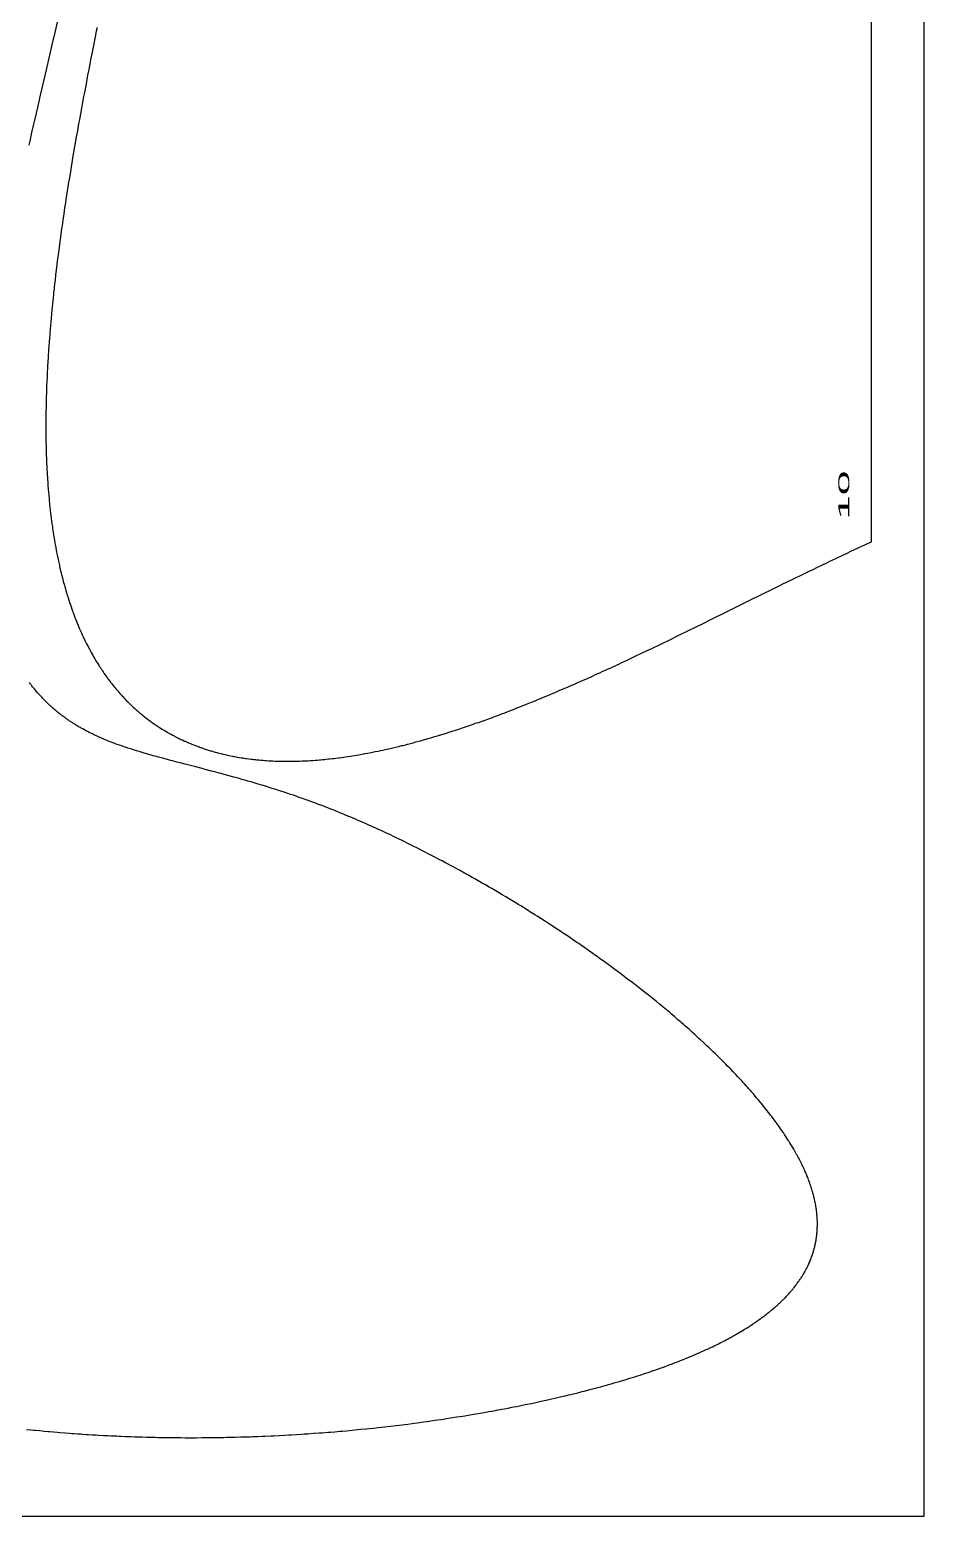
# Model space of a CAD drawing. Header units: metres. Extents: x 392 to 517, y -2 to 248.
# Drawn here: x 476.7 to 517.3, y -2.4 to 65.1 of the extents above; entities that cross this region are included whole.
import ezdxf

# ---------------------------------------------------------------- set-up
doc = ezdxf.new("R2010")
doc.units = ezdxf.units.M
doc.header["$MEASUREMENT"] = 0
doc.layers.add('1', color=7, linetype='Continuous', lineweight=0)
doc.styles.add('Style-ENGINEERING', font='ENGINEERING.shx')

msp = doc.modelspace()

# ---------------------------------------------------------------- linework, layer by layer
at = {"flags": 128}
for points in [[(517.347254, -2.443354), (517.347254, 247.556646), (392.347254, 247.556646), (392.347254, -2.443354), (517.347254, -2.443354)], [(479.792385, 65.161008), (479.757692, 64.988962), (479.705868, 64.730852), (479.628632, 64.343592), (479.552022, 63.956213), (479.51396, 63.762476), (479.446711, 63.417976), (479.413292, 63.245686), (479.363427, 62.987202), (479.289244, 62.599357), (479.215826, 62.211366), (479.179414, 62.017314), (479.115186, 61.672235), (479.083321, 61.499648), (479.035844, 61.240706), (478.988762, 60.981689), (478.965372, 60.852151), (478.918901, 60.593017), (478.895823, 60.463419), (478.861407, 60.268985), (478.800831, 59.923207), (478.770843, 59.75026), (478.726247, 59.490767), (478.682126, 59.231183), (478.660247, 59.101355), (478.616863, 58.84163), (478.595361, 58.711731), (478.563348, 58.516836), (478.521125, 58.256888), (478.500214, 58.126876), (478.469105, 57.931808), (478.423031, 57.639094), (478.377684, 57.34624), (478.35529, 57.19976), (478.320288, 56.968211), (478.302969, 56.852402), (478.27722, 56.678643), (478.239126, 56.417905), (478.20168, 56.157043), (478.183206, 56.026564), (478.146766, 55.765509), (478.128804, 55.634932), (478.102189, 55.439004), (478.067327, 55.177647), (478.050169, 55.046916), (478.024779, 54.850753), (477.999813, 54.654509), (477.987492, 54.556357), (477.96407, 54.367263), (477.952514, 54.272686), (477.935374, 54.130784), (477.910111, 53.917846), (477.885394, 53.704802), (477.873243, 53.598241), (477.849365, 53.385036), (477.83764, 53.278392), (477.820325, 53.118375), (477.814408, 53.062969), (477.792185, 52.851365), (477.7813, 52.745558), (477.765257, 52.586841), (477.741848, 52.348752), (477.719239, 52.110647), (477.708241, 51.991588), (477.686868, 51.753456), (477.676497, 51.634384), (477.661341, 51.455767), (477.646951, 51.280562), (477.639934, 51.192956), (477.639934, 51.192956), (477.629635, 51.061541), (477.614701, 50.864409), (477.600396, 50.667264), (477.593483, 50.568686), (477.581593, 50.393429), (477.575842, 50.305796), (477.567461, 50.174341), (477.555451, 49.977148), (477.544124, 49.77994), (477.538721, 49.681331), (477.529551, 49.506016), (477.525178, 49.418354), (477.518885, 49.286856), (477.510057, 49.089596), (477.501975, 48.89232), (477.498218, 48.793676), (477.492013, 48.618299), (477.489141, 48.530605), (477.485126, 48.399059), (477.479772, 48.201726), (477.475232, 48.004376), (477.473273, 47.905694), (477.470309, 47.730249), (477.46908, 47.642521), (477.467557, 47.510923), (477.466004, 47.31351), (477.465464, 47.181891), (477.465345, 47.116078), (477.465357, 47.017355), (477.465948, 46.841835), (477.466521, 46.75407), (477.467733, 46.622414), (477.469374, 46.490749), (477.470357, 46.424913), (477.472651, 46.293235), (477.473965, 46.227392), (477.476145, 46.128623), (477.48065, 45.953021), (477.483209, 45.865214), (477.487436, 45.733495), (477.492137, 45.601766), (477.494667, 45.535897), (477.500092, 45.404153), (477.502988, 45.338277), (477.507564, 45.239458), (477.516398, 45.063766), (477.521155, 44.975912), (477.528723, 44.844123), (477.536816, 44.712323), (477.541063, 44.646419), (477.549962, 44.514602), (477.554616, 44.448689), (477.561857, 44.349815), (477.571566, 44.223467), (477.576616, 44.160288), (477.584437, 44.065515), (477.596731, 43.923342), (477.609712, 43.781153), (477.616464, 43.710052), (477.619153, 43.68223), (477.632267, 43.550401), (477.63905, 43.484533), (477.64951, 43.38579), (477.665851, 43.23781), (477.682983, 43.089992), (477.691851, 43.016146), (477.706277, 42.899535), (477.713683, 42.84127), (477.725034, 42.753922), (477.742612, 42.623015), (477.760863, 42.492246), (477.770243, 42.426914), (477.789521, 42.296358), (477.79942, 42.231133), (477.8146, 42.133365), (477.833108, 42.017598), (477.842575, 41.959759), (477.857046, 41.873055), (477.879365, 41.743127), (477.902431, 41.613353), (477.914248, 41.548525), (477.938458, 41.418987), (477.950853, 41.354278), (477.969814, 41.257291), (477.992865, 41.142462), (478.004629, 41.085097), (478.022575, 40.999112), (478.050182, 40.870276), (478.078625, 40.741613), (478.093165, 40.677347), (478.122891, 40.548949), (478.138081, 40.484818), (478.16128, 40.388706), (478.182321, 40.30336), (478.192993, 40.260718), (478.209189, 40.196794), (478.233915, 40.100998), (478.259164, 40.00531), (478.271987, 39.957507), (478.295114, 39.872592), (478.306838, 39.830167), (478.324625, 39.766572), (478.351765, 39.671275), (478.379464, 39.576093), (478.393524, 39.528546), (478.422074, 39.433541), (478.436566, 39.386083), (478.458577, 39.314952), (478.492217, 39.208385), (478.526618, 39.101975), (478.544107, 39.048829), (478.579672, 38.942658), (478.597751, 38.889633), (478.625245, 38.810172), (478.629871, 38.796938), (478.659794, 38.712264), (478.674933, 38.67002), (478.697867, 38.606772), (478.732778, 38.512165), (478.768305, 38.41788), (478.786303, 38.37086), (478.82277, 38.277066), (478.841241, 38.230293), (478.869247, 38.16029), (478.907152, 38.067247), (478.926348, 38.020852), (478.955449, 37.951421), (478.984921, 37.882183), (478.999797, 37.847637), (479.034942, 37.767063), (479.052708, 37.726878), (479.079602, 37.666727), (479.120496, 37.576791), (479.162063, 37.487205), (479.183101, 37.442545), (479.220923, 37.36337), (479.240039, 37.323889), (479.26897, 37.264802), (479.31295, 37.176476), (479.357638, 37.088521), (479.38025, 37.044683), (479.420895, 36.966981), (479.441433, 36.928243), (479.472512, 36.870277), (479.519746, 36.783651), (479.567728, 36.697415), (479.592002, 36.654445), (479.635627, 36.578299), (479.657667, 36.540345), (479.691014, 36.483564), (479.741687, 36.398734), (479.793151, 36.314316), (479.819183, 36.272264), (479.865961, 36.197764), (479.889591, 36.160641), (479.925341, 36.105114), (479.961458, 36.04978), (479.979656, 36.022185), (480.016332, 35.967142), (480.034811, 35.939694), (480.062707, 35.898615), (480.100234, 35.844017), (480.119141, 35.816793), (480.147683, 35.776051), (480.190907, 35.715153), (480.234628, 35.654514), (480.256676, 35.624293), (480.301152, 35.564049), (480.323581, 35.534027), (480.357464, 35.489118), (480.365979, 35.477917), (480.410309, 35.420135), (480.432617, 35.391394), (480.466255, 35.34847), (480.517115, 35.28451), (480.568457, 35.221062), (480.59431, 35.189529), (480.646379, 35.12685), (480.672597, 35.095704), (480.712152, 35.049227), (480.765321, 34.98771), (480.792089, 34.957146), (480.832472, 34.911544), (480.873132, 34.866236), (480.893567, 34.843692), (480.946428, 34.786064), (480.973032, 34.757433), (481.013155, 34.714715), (481.073829, 34.651157), (481.135093, 34.588222), (481.165946, 34.556989), (481.228098, 34.494993), (481.259397, 34.464231), (481.306625, 34.418384), (481.370119, 34.357807), (481.402091, 34.327757), (481.450331, 34.28298), (481.498911, 34.238562), (481.498911, 34.238562), (481.523328, 34.216488), (481.588858, 34.158064), (481.621851, 34.129093), (481.671626, 34.085939), (481.721745, 34.043149), (481.746934, 34.021891), (481.797571, 33.979649), (481.823019, 33.958665), (481.861355, 33.927361), (481.917074, 33.882511), (481.945087, 33.860248), (481.987299, 33.827057), (482.051052, 33.77773), (482.115328, 33.728957), (482.147662, 33.704778), (482.212726, 33.656838), (482.245456, 33.633078), (482.294799, 33.597699), (482.361055, 33.551019), (482.394382, 33.52789), (482.444623, 33.493461), (482.495166, 33.459351), (482.52055, 33.442415), (482.526419, 33.438519), (482.574762, 33.406681), (482.60708, 33.385656), (482.671929, 33.344085), (482.704459, 33.323538), (482.769731, 33.28292), (482.835282, 33.242933), (482.879138, 33.216623), (482.908444, 33.199238), (482.967221, 33.164836), (482.995893, 33.148278), (483.053393, 33.115508), (483.111097, 33.0832), (483.149681, 33.061916), (483.227118, 33.019959), (483.285432, 32.989022), (483.324421, 32.96865), (483.402665, 32.928507), (483.44192, 32.908736), (483.520696, 32.86979), (483.599825, 32.831636), (483.652771, 32.806637), (483.688155, 32.790166), (483.759129, 32.757685), (483.789153, 32.744167), (483.849346, 32.717458), (483.909733, 32.691184), (483.950098, 32.673909), (484.031084, 32.639934), (484.092047, 32.614955), (484.132794, 32.59854), (484.214542, 32.566279), (484.255542, 32.550432), (484.337792, 32.519302), (484.420376, 32.488921), (484.475615, 32.469081), (484.512523, 32.456037), (484.586534, 32.430388), (484.658496, 32.406089), (484.706606, 32.390193), (484.738738, 32.379729), (484.803146, 32.359122), (484.851576, 32.343946), (484.883922, 32.333962), (484.948754, 32.314311), (484.981241, 32.304644), (485.046354, 32.285626), (485.111655, 32.267028), (485.155291, 32.254862), (485.242811, 32.231085), (485.256402, 32.227466), (485.35008, 32.203061), (485.412576, 32.187293), (485.45426, 32.177002), (485.537674, 32.156945), (485.600275, 32.142358), (485.642028, 32.132849), (485.72558, 32.114342), (485.767378, 32.105342), (485.85102, 32.087844), (485.93472, 32.071008), (485.990553, 32.060147), (486.027788, 32.053067), (486.102294, 32.039288), (486.150987, 32.030559), (486.24843, 32.01374), (486.345948, 31.997763), (486.411001, 31.987573), (486.454388, 31.980983), (486.541204, 31.968288), (486.590064, 31.961428), (486.687835, 31.948309), (486.785678, 31.935982), (486.850944, 31.928199), (486.894473, 31.923202), (486.98157, 31.913664), (487.030585, 31.908564), (487.128667, 31.89893), (487.226814, 31.890043), (487.292283, 31.884529), (487.335945, 31.881034), (487.423306, 31.874474), (487.472469, 31.871035), (487.570843, 31.864691), (487.66928, 31.859053), (487.734938, 31.855682), (487.778726, 31.853606), (487.866338, 31.849861), (487.964958, 31.846291), (488.030738, 31.844284), (488.074606, 31.843112), (488.162377, 31.84116), (488.228236, 31.840037), (488.272156, 31.83945), (488.36003, 31.83866), (488.403984, 31.838455), (488.491926, 31.838425), (488.579912, 31.838894), (488.638593, 31.839482), (488.756015, 31.841311), (488.822614, 31.842731), (488.867027, 31.84383), (488.955886, 31.846392), (489.000331, 31.847853), (489.089254, 31.851135), (489.17822, 31.85489), (489.237553, 31.857655), (489.356276, 31.863804), (489.370258, 31.864582), (489.475824, 31.870816), (489.546124, 31.875319), (489.592958, 31.878474), (489.686544, 31.885145), (489.756664, 31.890462), (489.803378, 31.894154), (489.896729, 31.901889), (489.943366, 31.90593), (490.036564, 31.914356), (490.129662, 31.923233), (490.191673, 31.929399), (490.315565, 31.942316), (490.36471, 31.947659), (490.462921, 31.958703), (490.561027, 31.970222), (490.626374, 31.97816), (490.756931, 31.994653), (490.805844, 32.001046), (490.903595, 32.014169), (491.001248, 32.027737), (491.066296, 32.037025), (491.196265, 32.056178), (491.293632, 32.07104), (491.358492, 32.081181), (491.488089, 32.102016), (491.552827, 32.112707), (491.682184, 32.134627), (491.811384, 32.157255), (491.897433, 32.172726), (491.954761, 32.18321), (492.069328, 32.204579), (492.165903, 32.223021), (492.230241, 32.235522), (492.358808, 32.261014), (492.423038, 32.274002), (492.551392, 32.300457), (492.679608, 32.327538), (492.765009, 32.345936), (492.82191, 32.358352), (492.935632, 32.383542), (493.031504, 32.405162), (493.095379, 32.41976), (493.22303, 32.449391), (493.286808, 32.464423), (493.41427, 32.494912), (493.541609, 32.525962), (493.626433, 32.546968), (493.682953, 32.561107), (493.795922, 32.589704), (493.891167, 32.61416), (493.954627, 32.630629), (494.081461, 32.663957), (494.144836, 32.680814), (494.2715, 32.714909), (494.398054, 32.749506), (494.482362, 32.772846), (494.650836, 32.820173), (494.745519, 32.847169), (494.808609, 32.865314), (494.934711, 32.901954), (494.997723, 32.920448), (495.123673, 32.957777), (495.249522, 32.995558), (495.333367, 33.020992), (495.500928, 33.072444), (495.653942, 33.120143), (495.653942, 33.120143), (495.755874, 33.152292), (495.823794, 33.173877), (495.959555, 33.217413), (496.061306, 33.250378), (496.129107, 33.272503), (496.264632, 33.317105), (496.332356, 33.339579), (496.467729, 33.384869), (496.603002, 33.430609), (496.69313, 33.461349), (496.873256, 33.523409), (496.899546, 33.532535), (497.025066, 33.576349), (497.108664, 33.605747), (497.275668, 33.664992), (497.359074, 33.694834), (497.525701, 33.754953), (497.692082, 33.815639), (497.802869, 33.856406), (497.876669, 33.88372), (498.024131, 33.938666), (498.116631, 33.973382), (498.30142, 34.043303), (498.485934, 34.113863), (498.608794, 34.16125), (498.690634, 34.192994), (498.854162, 34.256839), (498.946056, 34.292959), (499.129657, 34.365637), (499.313011, 34.438888), (499.435112, 34.488034), (499.516454, 34.520934), (499.679, 34.587057), (499.770352, 34.624436), (499.952886, 34.699587), (500.135199, 34.775253), (500.256621, 34.825975), (500.337516, 34.859912), (500.499182, 34.928074), (500.590048, 34.966581), (500.771628, 35.043947), (500.953011, 35.121771), (501.073825, 35.173903), (501.315203, 35.278749), (501.496022, 35.357879), (501.616469, 35.410862), (501.857132, 35.517367), (501.97735, 35.570881), (502.217567, 35.67842), (502.457501, 35.786615), (502.617304, 35.859098), (502.723775, 35.907572), (502.936562, 36.004876), (503.115947, 36.087334), (503.235461, 36.142482), (503.474312, 36.253189), (503.593651, 36.308742), (503.832166, 36.420231), (504.070468, 36.53221), (504.229224, 36.607124), (504.546479, 36.757547), (504.702509, 36.83186), (505.014346, 36.981002), (505.325906, 37.130787), (505.53347, 37.230975), (505.671786, 37.297905), (505.948285, 37.432074), (506.048227, 37.480687), (506.236946, 37.572638), (506.61416, 37.757001), (506.991113, 37.941899), (507.242292, 38.065417), (507.744417, 38.312935), (508.275834, 38.575514), (509.338405, 39.101216), (510.046982, 39.451281), (510.401433, 39.625977), (510.75604, 39.800355), (510.933412, 39.887403), (511.288313, 40.061172), (511.465851, 40.147878), (511.732278, 40.27769), (512.087757, 40.450272), (512.265609, 40.536331), (512.532538, 40.665109), (512.888744, 40.836196), (513.066984, 40.921458), (513.334522, 41.048983), (513.651896, 41.199522), (513.810707, 41.274538), (514.049082, 41.386735), (514.287653, 41.498527), (514.407014, 41.554267), (514.645892, 41.665429), (514.76541, 41.720847), (514.944788, 41.803767), (514.93824, 125.144172)], [(476.708305, 59.811444), (476.751091, 60.001348), (476.836966, 60.381098), (476.923206, 60.760778), (476.980881, 61.013863), (477.096602, 61.519962), (477.227271, 62.089231), (477.314602, 62.468702), (477.489599, 63.227579), (477.752347, 64.365846), (477.883561, 64.93501), (478.079839, 65.78886)], [(476.587349, 1.503208), (476.781918, 1.483438), (476.911629, 1.470566), (476.998103, 1.46212), (477.171049, 1.445556), (477.300758, 1.433417), (477.38723, 1.42546), (477.560172, 1.409869), (477.646642, 1.402235), (477.819582, 1.38729), (477.99252, 1.372773), (478.107812, 1.363332), (478.338392, 1.345017), (478.532942, 1.33015), (478.66264, 1.320536), (478.749105, 1.314258), (478.922035, 1.302018), (479.051731, 1.293113), (479.138194, 1.287308), (479.31112, 1.27601), (479.397582, 1.270517), (479.570505, 1.259844), (479.743427, 1.249585), (479.858707, 1.242976), (480.089265, 1.230307), (480.283797, 1.220187), (480.413483, 1.213728), (480.49994, 1.20955), (480.672853, 1.2015), (480.802537, 1.19573), (480.888992, 1.19201), (481.061902, 1.184876), (481.148356, 1.18146), (481.321263, 1.174933), (481.494169, 1.168809), (481.609438, 1.16495), (481.839975, 1.157768), (482.034488, 1.152262), (482.164163, 1.148872), (482.423509, 1.142766), (482.553181, 1.140048), (482.812522, 1.135282), (483.07186, 1.131407), (483.24475, 1.129317), (483.360009, 1.128143), (483.590525, 1.126317), (483.785021, 1.12532), (483.914684, 1.12493), (484.174007, 1.12481), (484.303667, 1.125079), (484.562985, 1.126275), (484.8223, 1.128345), (484.995175, 1.13021), (485.110424, 1.131669), (485.340919, 1.135102), (485.535398, 1.138532), (485.665049, 1.14109), (485.92435, 1.146857), (486.053998, 1.150065), (486.313294, 1.15713), (486.572586, 1.16506), (486.745445, 1.170826), (486.860684, 1.174882), (487.091159, 1.183507), (487.285621, 1.191312), (487.415261, 1.196785), (487.674539, 1.208376), (487.804176, 1.214494), (488.063449, 1.227375), (488.322718, 1.241116), (488.495563, 1.250754), (488.610791, 1.257392), (488.841247, 1.271176), (489.0717, 1.28564), (489.186925, 1.293126), (489.359762, 1.304675), (489.619015, 1.322715), (489.878264, 1.341616), (490.007887, 1.351391), (490.267132, 1.371587), (490.396753, 1.382008), (490.591182, 1.398046), (490.821615, 1.417684), (490.93683, 1.42776), (491.109652, 1.443196), (491.368882, 1.467073), (491.628109, 1.491822), (491.757721, 1.504525), (492.016942, 1.530585), (492.146552, 1.543945), (492.340964, 1.564395), (492.571377, 1.589274), (492.686582, 1.601975), (492.859389, 1.621355), (493.118595, 1.651165), (493.377799, 1.681866), (493.507399, 1.697553), (493.766598, 1.7296), (493.896196, 1.745962), (494.090591, 1.770928), (494.320982, 1.801178), (494.436177, 1.816574), (494.608968, 1.840006), (494.781757, 1.863848), (494.868151, 1.875922), (495.040938, 1.900381), (495.127331, 1.912765), (495.256919, 1.931535), (495.429702, 1.956927), (495.516093, 1.96978), (495.645678, 1.989255), (495.840055, 2.018912), (496.034429, 2.049104), (496.131615, 2.064401), (496.277393, 2.087602), (496.496059, 2.122976), (496.714721, 2.159044), (496.824052, 2.17734), (496.878715, 2.186554), (497.087361, 2.222126), (497.191615, 2.240142), (497.347909, 2.267456), (497.582153, 2.309081), (497.81616, 2.351498), (497.933073, 2.373005), (498.166718, 2.416622), (498.28345, 2.438734), (498.458434, 2.472282), (498.629931, 2.505633), (498.71563, 2.522476), (498.844115, 2.547951), (499.036699, 2.586639), (499.229111, 2.625902), (499.229111, 2.625902), (499.325252, 2.645751), (499.49606, 2.6814), (499.581412, 2.699399), (499.709374, 2.726616), (499.901167, 2.767942), (500.092779, 2.809872), (500.188516, 2.831065), (500.358601, 2.869123), (500.443589, 2.888336), (500.571001, 2.917388), (500.76196, 2.961493), (500.952727, 3.006238), (501.048037, 3.028854), (501.217357, 3.069465), (501.301957, 3.089967), (501.428783, 3.120971), (501.618851, 3.168047), (501.808709, 3.215822), (501.903558, 3.239976), (502.072044, 3.283364), (502.156222, 3.305275), (502.282406, 3.338419), (502.471492, 3.388767), (502.660345, 3.439892), (502.754682, 3.465751), (502.922244, 3.51222), (503.005952, 3.535698), (503.131421, 3.571224), (503.319412, 3.625221), (503.444595, 3.661702), (503.507142, 3.680089), (503.600907, 3.707856), (503.767432, 3.757779), (503.850613, 3.783014), (503.975279, 3.821216), (504.099817, 3.859843), (504.162038, 3.879319), (504.286381, 3.9186), (504.348502, 3.938407), (504.44162, 3.968329), (504.606973, 4.022159), (504.689557, 4.049385), (504.813312, 4.090623), (504.936921, 4.132347), (504.99867, 4.153394), (505.122055, 4.195866), (505.18369, 4.217293), (505.27607, 4.249677), (505.399106, 4.293314), (505.460563, 4.315334), (505.552673, 4.348618), (505.690662, 4.399127), (505.813139, 4.444626), (505.874312, 4.467591), (505.96599, 4.502316), (506.103317, 4.555033), (506.22519, 4.602543), (506.286057, 4.626533), (506.377266, 4.662816), (506.513875, 4.717926), (506.635093, 4.76762), (506.695626, 4.792723), (506.786327, 4.830702), (506.876908, 4.869078), (506.922154, 4.888418), (507.042657, 4.940494), (507.102825, 4.966811), (507.19297, 5.006644), (507.282984, 5.046912), (507.327941, 5.067213), (507.447661, 5.121901), (507.507428, 5.149552), (507.596962, 5.191422), (507.686351, 5.233773), (507.730991, 5.255132), (507.810257, 5.293412), (507.849846, 5.312702), (507.909171, 5.341827), (507.998028, 5.385951), (508.086725, 5.43061), (508.131012, 5.453143), (508.226824, 5.502443), (508.274655, 5.527343), (508.346306, 5.565011), (508.41784, 5.603069), (508.453562, 5.622247), (508.524917, 5.660906), (508.560548, 5.680389), (508.613936, 5.709808), (508.626246, 5.71663), (508.713577, 5.765458), (508.757101, 5.790081), (508.82221, 5.827278), (508.919466, 5.88368), (508.995958, 5.928769), (509.034084, 5.951491), (509.091123, 5.985797), (509.176334, 6.037772), (509.261122, 6.090375), (509.303354, 6.116918), (509.378162, 6.164508), (509.415433, 6.1885), (509.471171, 6.224737), (509.554394, 6.279667), (509.637142, 6.335299), (509.678336, 6.363385), (509.751264, 6.413766), (509.78758, 6.439177), (509.841864, 6.477574), (509.895918, 6.516314), (509.922857, 6.535815), (509.976557, 6.575081), (510.003317, 6.594847), (510.043342, 6.624667), (510.096494, 6.664748), (510.122976, 6.684928), (510.162579, 6.715375), (510.221711, 6.761451), (510.280508, 6.808023), (510.30978, 6.831499), (510.368062, 6.878836), (510.397072, 6.9027), (510.440419, 6.938745), (510.499948, 6.989025), (510.529511, 7.014341), (510.573599, 7.052537), (510.617376, 7.091005), (510.639147, 7.110341), (510.68245, 7.149222), (510.703981, 7.168767), (510.736126, 7.198216), (510.779373, 7.238361), (510.800869, 7.258544), (510.832951, 7.288961), (510.880705, 7.334906), (510.92801, 7.381242), (510.951493, 7.404558), (510.998112, 7.451491), (511.021247, 7.47511), (511.055729, 7.51073), (511.09625, 7.553248), (511.116368, 7.574632), (511.146363, 7.606865), (511.190944, 7.655573), (511.235023, 7.704718), (511.256872, 7.729456), (511.300182, 7.779271), (511.32164, 7.804349), (511.353581, 7.842182), (511.391046, 7.887361), (511.409617, 7.910091), (511.437271, 7.944362), (511.478287, 7.996174), (511.518735, 8.04848), (511.538744, 8.074821), (511.578322, 8.127885), (511.597889, 8.15461), (511.626958, 8.194943), (511.665184, 8.249184), (511.684066, 8.276506), (511.712094, 8.317745), (511.739765, 8.359296), (511.753464, 8.38019), (511.782085, 8.424561), (511.79624, 8.446882), (511.817277, 8.480534), (511.848384, 8.5314), (511.878945, 8.582739), (511.894018, 8.608589), (511.921789, 8.657191), (511.935447, 8.681578), (511.955647, 8.718268), (511.985299, 8.773546), (512.01417, 8.829121), (512.028311, 8.857019), (512.056001, 8.91304), (512.069549, 8.941163), (512.089497, 8.983489), (512.115394, 9.040188), (512.128041, 9.068651), (512.146633, 9.11149), (512.164769, 9.154501), (512.173665, 9.176072), (512.192184, 9.222044), (512.201248, 9.245104), (512.214599, 9.279786), (512.234073, 9.332019), (512.252878, 9.384504), (512.26203, 9.410842), (512.279827, 9.463709), (512.288472, 9.490239), (512.301121, 9.530153), (512.31739, 9.583599), (512.325267, 9.610419), (512.336761, 9.65077), (512.347866, 9.691269), (512.353273, 9.711574), (512.367211, 9.765901), (512.367211, 9.765901), (512.373919, 9.793163), (512.383652, 9.834181), (512.392989, 9.875349), (512.397509, 9.895989), (512.40625, 9.937383), (512.41047, 9.958136), (512.416613, 9.989337), (512.417953, 9.99631), (512.427965, 10.050556), (512.434238, 10.086729), (512.438243, 10.110848), (512.445829, 10.159096), (512.45115, 10.19529), (512.454523, 10.219423), (512.460851, 10.267698), (512.463808, 10.29184), (512.469308, 10.340134), (512.474262, 10.388439), (512.477262, 10.42065), (512.479129, 10.442126), (512.482543, 10.485086), (512.484325, 10.509946), (512.487466, 10.559675), (512.490047, 10.609416), (512.491458, 10.642583), (512.492262, 10.664698), (512.493542, 10.708934), (512.494128, 10.736933), (512.494783, 10.792941), (512.49475, 10.848964), (512.49435, 10.886321), (512.493915, 10.91123), (512.492646, 10.961055), (512.490585, 11.017123), (512.488841, 11.05451), (512.487514, 11.079438), (512.48447, 11.129303), (512.481847, 11.166709), (512.479938, 11.19165), (512.475734, 11.24154), (512.47344, 11.266489), (512.468473, 11.316396), (512.463001, 11.366314), (512.459075, 11.399599), (512.45056, 11.466184), (512.448651, 11.480229), (512.441337, 11.531635), (512.436187, 11.565819), (512.425241, 11.633983), (512.41945, 11.667964), (512.40724, 11.735728), (512.39421, 11.803233), (512.385076, 11.848095), (512.378791, 11.877941), (512.365758, 11.937486), (512.360251, 11.96179), (512.348936, 12.010303), (512.337223, 12.058691), (512.329197, 12.09088), (512.31263, 12.155096), (512.29976, 12.203117), (512.290972, 12.235066), (512.272903, 12.298807), (512.263624, 12.3306), (512.244587, 12.394035), (512.224919, 12.45727), (512.211463, 12.499318), (512.202341, 12.527302), (512.18374, 12.583158), (512.171725, 12.618427), (512.147139, 12.688789), (512.121822, 12.75892), (512.104544, 12.805548), (512.09285, 12.836577), (512.069048, 12.898506), (512.04162, 12.967969), (512.022958, 13.014159), (512.010352, 13.0449), (511.984748, 13.106258), (511.966744, 13.148586), (511.954605, 13.176762), (511.930008, 13.233012), (511.91755, 13.261087), (511.89232, 13.317137), (511.866676, 13.373057), (511.849353, 13.410266), (511.814172, 13.484514), (511.81112, 13.490874), (511.787922, 13.538828), (511.772319, 13.570697), (511.740789, 13.634197), (511.724865, 13.66583), (511.692704, 13.728868), (511.660132, 13.791605), (511.638195, 13.833266), (511.593799, 13.916207), (511.57002, 13.959915), (511.554063, 13.988977), (511.521902, 14.046921), (511.473057, 14.133394), (511.4401, 14.190755), (511.417957, 14.22887), (511.37327, 14.304805), (511.347902, 14.347349), (511.296679, 14.432079), (511.244818, 14.516343), (511.209899, 14.572267), (511.18647, 14.609439), (511.139257, 14.683523), (511.112496, 14.725047), (511.058543, 14.807778), (511.004028, 14.890097), (510.967379, 14.944753), (510.942813, 14.981092), (510.893368, 15.053541), (510.865374, 15.094162), (510.809003, 15.175121), (510.752132, 15.255714), (510.713946, 15.309244), (510.68837, 15.344843), (510.636938, 15.415836), (510.607845, 15.455652), (510.549318, 15.535031), (510.490342, 15.614082), (510.450781, 15.666605), (510.424301, 15.701541), (510.371088, 15.771231), (510.341011, 15.810324), (510.280548, 15.888286), (510.219682, 15.965952), (510.178886, 16.017569), (510.096777, 16.120425), (510.065812, 16.158869), (510.003605, 16.235553), (509.941033, 16.311969), (509.89912, 16.362767), (509.814825, 16.464022), (509.767141, 16.520781), (509.735245, 16.558542), (509.671202, 16.633881), (509.639056, 16.671459), (509.574516, 16.746434), (509.509652, 16.821171), (509.466231, 16.870865), (509.378967, 16.969944), (509.315217, 17.041676), (509.272556, 17.08938), (509.186854, 17.184508), (509.143815, 17.231935), (509.057365, 17.326516), (508.970426, 17.420739), (508.912199, 17.483358), (508.873264, 17.525019), (508.795114, 17.608136), (508.785518, 17.618297), (508.716085, 17.691523), (508.66968, 17.740183), (508.576593, 17.83713), (508.529912, 17.885419), (508.436283, 17.981634), (508.3423, 18.077372), (508.279451, 18.140937), (508.237468, 18.183199), (508.1533, 18.267454), (508.048046, 18.371952), (507.977654, 18.441316), (507.930627, 18.487427), (507.836342, 18.579335), (507.765428, 18.647996), (507.718057, 18.693642), (507.623092, 18.784633), (507.575499, 18.829979), (507.480093, 18.920376), (507.3844, 19.010385), (507.320446, 19.070178), (507.192166, 19.189261), (507.119794, 19.255955), (507.07146, 19.300303), (506.974591, 19.388726), (506.926057, 19.432803), (506.828789, 19.520689), (506.731261, 19.608224), (506.666099, 19.666387), (506.535436, 19.782256), (506.461742, 19.847168), (506.412535, 19.890338), (506.313937, 19.976429), (506.264546, 20.019351), (506.165583, 20.104951), (506.066381, 20.190228), (506.000115, 20.246902), (505.86727, 20.35983), (505.792365, 20.423108), (505.642169, 20.549146), (505.491467, 20.6745), (505.390721, 20.757695), (505.323435, 20.812995), (505.188574, 20.923203), (505.188574, 20.923203), (505.112547, 20.984968), (504.960134, 21.108016), (504.807249, 21.230427), (504.705067, 21.311685), (504.636831, 21.365703), (504.500088, 21.473373), (504.423013, 21.533725), (504.268526, 21.653976), (504.113594, 21.773627), (504.010063, 21.853065), (503.940934, 21.905879), (503.80242, 22.011161), (503.724358, 22.070182), (503.567913, 22.187793), (503.411048, 22.304836), (503.306239, 22.382552), (503.236264, 22.434225), (503.09607, 22.537241), (503.01707, 22.594997), (502.858764, 22.710098), (502.700056, 22.824656), (502.594029, 22.900729), (502.523246, 22.951312), (502.381447, 23.052164), (502.301548, 23.108709), (502.141459, 23.221405), (501.980983, 23.333578), (501.873785, 23.408072), (501.802225, 23.457607), (501.658879, 23.556373), (501.578116, 23.611751), (501.416305, 23.722126), (501.25412, 23.831994), (501.145788, 23.90496), (501.073475, 23.953479), (500.92863, 24.050223), (500.847026, 24.104468), (500.683542, 24.212586), (500.519692, 24.320209), (500.410255, 24.391685), (500.337208, 24.439214), (500.190897, 24.533981), (500.108472, 24.587118), (499.943349, 24.693026), (499.777867, 24.798448), (499.667345, 24.86846), (499.593575, 24.915015), (499.445822, 25.007838), (499.362587, 25.059884), (499.195849, 25.163613), (499.028754, 25.26686), (498.917158, 25.335423), (498.842673, 25.381014), (498.693491, 25.471909), (498.544028, 25.562425), (498.469191, 25.60754), (498.356802, 25.675035), (498.187922, 25.775876), (498.018685, 25.876235), (497.933932, 25.926234), (497.78304, 26.014822), (497.707487, 26.058973), (497.594025, 26.12502), (497.423532, 26.223686), (497.252678, 26.321865), (497.167115, 26.370772), (497.01478, 26.457416), (496.938504, 26.500593), (496.823956, 26.565175), (496.651829, 26.661637), (496.479336, 26.757603), (496.392952, 26.805398), (496.239205, 26.89003), (496.162261, 26.932176), (496.046757, 26.995181), (495.873302, 27.089206), (495.699607, 27.182651), (495.612669, 27.229154), (495.457965, 27.311465), (495.38054, 27.352446), (495.264313, 27.413699), (495.089768, 27.505082), (494.914976, 27.595866), (494.827486, 27.641032), (494.65232, 27.730908), (494.564642, 27.775618), (494.433007, 27.842394), (494.276809, 27.921087), (494.198634, 27.960249), (494.081276, 28.01876), (493.90502, 28.105998), (493.728501, 28.192596), (493.640142, 28.235653), (493.482891, 28.311795), (493.404186, 28.349671), (493.286026, 28.406238), (493.108554, 28.490528), (492.9308, 28.574135), (492.841817, 28.615679), (492.683445, 28.689104), (492.604173, 28.725606), (492.485155, 28.780094), (492.306378, 28.86122), (492.127296, 28.941607), (492.037638, 28.981519), (491.878053, 29.052002), (491.798166, 29.087014), (491.678215, 29.139241), (491.498014, 29.216915), (491.317476, 29.293772), (491.227078, 29.331889), (491.106411, 29.382382), (491.046019, 29.407485), (490.955356, 29.444959), (490.81919, 29.500754), (490.682814, 29.556042), (490.614547, 29.583492), (490.546225, 29.610812), (490.40942, 29.665059), (490.2724, 29.718784), (490.180933, 29.75431), (490.119903, 29.777866), (489.997714, 29.824669), (489.905961, 29.859503), (489.84474, 29.882596), (489.722171, 29.928478), (489.660824, 29.951266), (489.538003, 29.996537), (489.415015, 30.041404), (489.33293, 30.071091), (489.168541, 30.129928), (489.075942, 30.162711), (489.014158, 30.184442), (488.890468, 30.227607), (488.828562, 30.249041), (488.704629, 30.291616), (488.580535, 30.333801), (488.497717, 30.361709), (488.331869, 30.417013), (488.238456, 30.447823), (488.176132, 30.468245), (488.051369, 30.508808), (487.863937, 30.568958), (487.738795, 30.608602), (487.655284, 30.634831), (487.488067, 30.686816), (487.346777, 30.730194), (487.252485, 30.758871), (487.063665, 30.815658), (486.92185, 30.857761), (486.827213, 30.885605), (486.637723, 30.940764), (486.548802, 30.966384), (486.370781, 31.017187), (486.192529, 31.067433), (486.073571, 31.100633), (485.994213, 31.12264), (485.835375, 31.166359), (485.781733, 31.181029), (485.567042, 31.239286), (485.423818, 31.277773), (485.328296, 31.303288), (485.137165, 31.354001), (484.993747, 31.391783), (484.706763, 31.466803), (484.56321, 31.504091), (484.27602, 31.578366), (483.845156, 31.689482), (483.557967, 31.763758), (483.41442, 31.801068), (483.223098, 31.851085), (483.127477, 31.87624), (482.984107, 31.914195), (482.769215, 31.971721), (482.578396, 32.023573), (482.483069, 32.049795), (482.340191, 32.089545), (482.197466, 32.129848), (482.126165, 32.150225), (481.999517, 32.186849), (481.936249, 32.205365), (481.841422, 32.23341), (481.699359, 32.276126), (481.586398, 32.310737), (481.529976, 32.328254), (481.445419, 32.354806), (481.318762, 32.39529), (481.192335, 32.436609), (481.129211, 32.457599), (481.116007, 32.462021), (481.025713, 32.492562), (480.98065, 32.508006), (480.913162, 32.531397), (480.81218, 32.567005), (480.711511, 32.603265), (480.661298, 32.621649), (480.561124, 32.658942), (480.511166, 32.677859), (480.511166, 32.677859), (480.436396, 32.706582), (480.354832, 32.738497), (480.314145, 32.754652), (480.253235, 32.779138), (480.16215, 32.816449), (480.071411, 32.854483), (480.026175, 32.873778), (479.937087, 32.912453), (479.89268, 32.932074), (479.826244, 32.961872), (479.760022, 32.992115), (479.726992, 33.007407), (479.6611, 33.038338), (479.628238, 33.05398), (479.579052, 33.077666), (479.513674, 33.109671), (479.481073, 33.125859), (479.432284, 33.150373), (479.359357, 33.187681), (479.294797, 33.221392), (479.262611, 33.238444), (479.214451, 33.264273), (479.142486, 33.303587), (479.070855, 33.343599), (479.035167, 33.363871), (478.984559, 33.393011), (478.959321, 33.40772), (478.921547, 33.429956), (478.865076, 33.463706), (478.808835, 33.497936), (478.780802, 33.515234), (478.724913, 33.550198), (478.697058, 33.567867), (478.655387, 33.594605), (478.606944, 33.626159), (478.582793, 33.642083), (478.546655, 33.666154), (478.492649, 33.70268), (478.438889, 33.739715), (478.412101, 33.758425), (478.35122, 33.801598), (478.320987, 33.823378), (478.275898, 33.856292), (478.23112, 33.889498), (478.208848, 33.906211), (478.164539, 33.939854), (478.142501, 33.956786), (478.109591, 33.98232), (478.070814, 34.012796), (478.0451, 34.033242), (477.994, 34.074441), (477.968614, 34.095194), (477.918171, 34.137008), (477.868164, 34.17923), (477.835069, 34.207605), (477.813113, 34.226623), (477.76946, 34.264899), (477.732895, 34.297446), (477.708654, 34.31927), (477.660497, 34.363224), (477.63658, 34.385352), (477.589071, 34.429911), (477.541991, 34.474873), (477.510843, 34.505071), (477.490183, 34.525301), (477.449116, 34.565999), (477.414728, 34.600583), (477.391935, 34.623763), (477.346666, 34.670419), (477.32419, 34.693895), (477.279552, 34.741143), (477.235332, 34.788781), (477.206084, 34.820757), (477.186687, 34.84217), (477.148139, 34.885225), (477.115868, 34.92179), (477.094482, 34.946287), (477.052016, 34.995567), (477.030935, 35.02035), (476.989076, 35.070198), (476.947619, 35.120423), (476.920203, 35.154113), (476.902024, 35.176665), (476.865899, 35.221989), (476.83566, 35.260457), (476.815624, 35.286217), (476.775843, 35.33801), (476.756098, 35.364043), (476.716898, 35.41638)]]:
    msp.add_lwpolyline(points, dxfattribs=at)

# ---------------------------------------------------------------- texts
at = {"layer": '1', "style": 'Style-ENGINEERING', "width": 3}
msp.add_text('10', height=0.5, rotation=90, dxfattribs=at).set_placement((513.944788, 42.803767))

doc.saveas('drawing.dxf')
